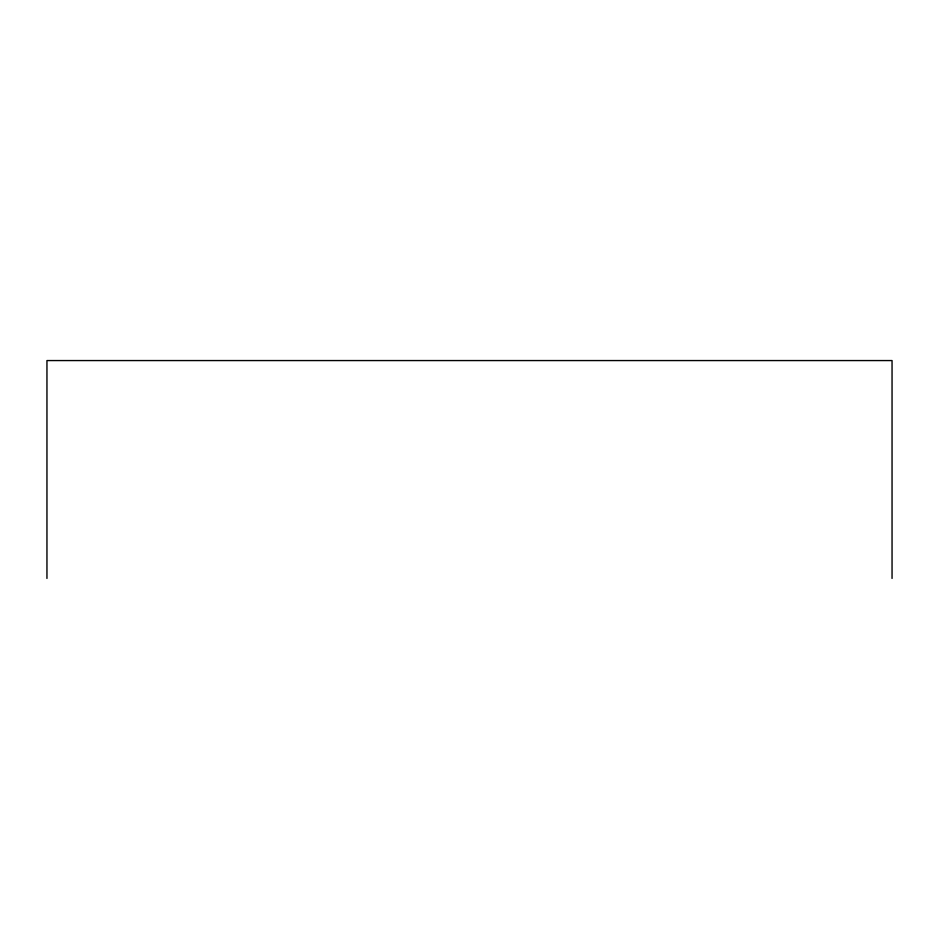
<?xml version="1.0" encoding="UTF-8"?>
<svg xmlns="http://www.w3.org/2000/svg" width="939" height="939" viewBox="0 0 939 939"><rect width="100%" height="100%" fill="white"/><g stroke="black" fill="none" stroke-linecap="round" stroke-linejoin="round"><path stroke-width="1.41" d="M892.05 578.436L892.05 360.564L46.95 360.564L46.95 578.436"/></g></svg>
